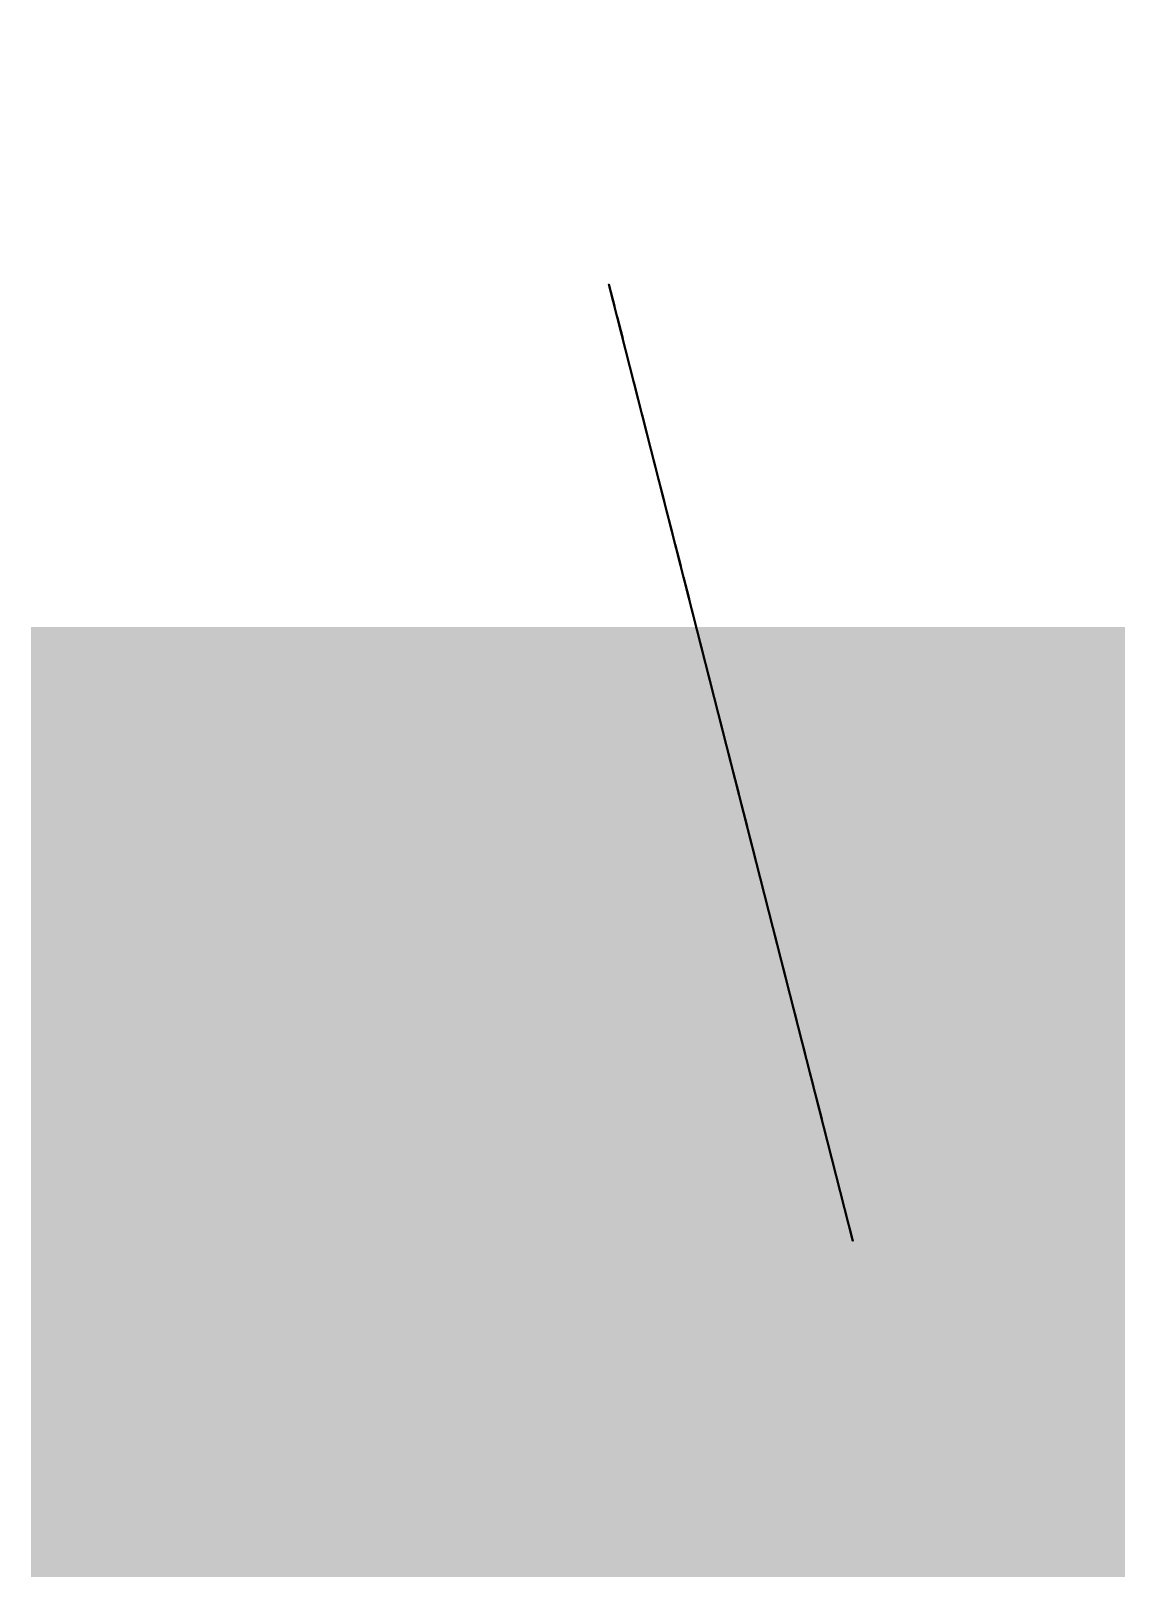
# Model space of a CAD drawing. Header units: millimetres. Extents: x 82.8 to 144.9, y 550.3 to 638.1.
import ezdxf
from ezdxf.enums import TextEntityAlignment as Align

# ---------------------------------------------------------------- set-up
doc = ezdxf.new("R2010")
doc.units = ezdxf.units.MM
doc.linetypes.add('DASHED', pattern=[19.05, 12.7, -6.35])
doc.styles.get("Standard").update_dxf_attribs({"font": 'arial.ttf'})

msp = doc.modelspace()

# ---------------------------------------------------------------- linework, layer by layer
at = {"extrusion": (0.968997, 0.247074, 0), "elevation": 266.073}
msp.add_lwpolyline([(519.77, -4), (575.81, 0), (575.81, 7.79)], close=True, dxfattribs=at)
at = {"linetype": 'DASHED', "ltscale": 0.1, "extrusion": (0.968997, 0.247074, 0), "elevation": 266.073}
msp.add_lwpolyline([(575.81, 0), (575.81, -4), (519.77, -4)], dxfattribs=at)
at = {"color": 250, "extrusion": (0, -1, 0)}
msp.add_solid([(82.756, 25.408, -638.083), (82.756, -28.513, -638.083), (144.855, 25.408, -638.083), (144.855, -28.513, -638.083)], dxfattribs=at)
msp.add_solid([(82.756, 604.254, -32.513), (82.756, 550.334, -32.513), (144.855, 604.254, -32.513), (144.855, 550.334, -32.513)])

# ---------------------------------------------------------------- texts
at = {"extrusion": (0, -1, -3.48923e-14)}
for s, p in [(' 7.79cm', (115.556, 1.947, -623.698)), ('a', (115.556, 3.566, -623.698)), ('6.3cm', (117.586, -4.343, -623.864)), ('z', (116.206, -2.582, -623.864)), ('17cm', (121.458, -3.619, -596.547)), ('22cm', (121.597, 0.276, -596.547)), ('b', (122.479, 1.895, -596.547)), ('c', (122.479, -2, -596.547))]:
    msp.add_text(s, height=1.2, dxfattribs=at).set_placement(p, align=Align.CENTER)

doc.saveas('drawing.dxf')
